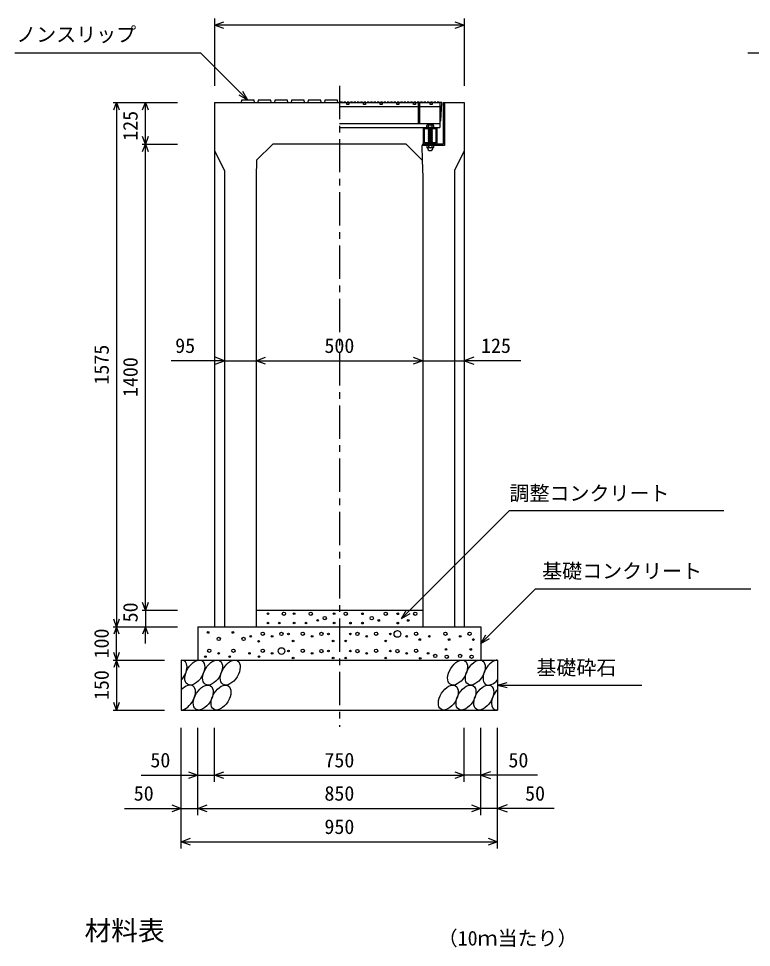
# Model space of a CAD drawing. Units: millimetres, scale not verified. Extents: x -16800 to 16800, y -5940 to 5940.
# Drawn here: x 7437 to 9637, y -2765 to 25 of the extents above; entities that cross this region are included whole.
import ezdxf
from ezdxf.enums import TextEntityAlignment as Align

# ---------------------------------------------------------------- set-up
doc = ezdxf.new("R2010")
doc.units = ezdxf.units.MM
doc.header["$LTSCALE"] = 20
doc.linetypes.add('CHAIN1', pattern=[8, 5, -1, 1, -1])
doc.linetypes.add('DOTTED', pattern=[1.75, 0.25, -1.5])
for name, color, linetype, lineweight in [('0-0_DIM', 7, 'Continuous', 25), ('0-2_HATCH', 6, 'Continuous', 25), ('0-5_OUTLINE', 3, 'Continuous', 25), ('0-6_TXT', 7, 'Continuous', 25)]:
    doc.layers.add(name, color=color, linetype=linetype, lineweight=lineweight)
doc.styles.add('ＭＳ ゴシック', font='')
doc.styles.get('ＭＳ ゴシック').set_extended_font_data('MS Gothic')

msp = doc.modelspace()

# ---------------------------------------------------------------- linework, layer by layer
at = {"layer": '0-0_DIM'}
for p, q in [((8025, 25.08), (8025, -176.66)), ((8775, 5.08), (8025, 5.08)), ((8775, 25.08), (8775, -176.66)), ((7425.9, -77.95), (7982.79, -77.95)), ((8125, -220.16), (7982.79, -77.95)), ((9625.9, -77.95), (10182.79, -77.95)), ((8125, -220.16), (8110, -194.18)), ((8125, -220.16), (8099.02, -205.16)), ((7720.8, -226.66), (7914.13, -226.66)), ((7730.8, -226.66), (7730.8, -1801.66)), ((7817.46, -351.66), (7817.46, -226.66)), ((7807.46, -351.66), (7914.13, -351.66)), ((7817.46, -1751.66), (7817.46, -351.66)), ((8055, -1002.41), (7894.99, -1002.41)), ((8055, -1002.41), (8150, -1002.41)), ((8150, -1002.41), (8650, -1002.41)), ((8650, -1002.41), (8775, -1002.41)), ((8944.31, -1002.41), (8775, -1002.41)), ((8988.65, -1688.01), (8825, -1851.66)), ((8988.65, -1688.01), (9635.53, -1688.01)), ((7807.46, -1751.66), (7914.13, -1751.66)), ((7817.46, -1751.66), (7817.46, -1801.66)), ((8586.32, -1776.66), (8601.32, -1750.68)), ((8586.32, -1776.66), (8612.3, -1761.66)), ((7720.8, -1801.66), (7914.13, -1801.66)), ((7730.8, -1901.66), (7730.8, -1801.66)), ((7817.46, -1851.66), (7817.46, -1801.66)), ((8825, -1851.66), (8840, -1825.68)), ((8825, -1851.66), (8850.98, -1836.66)), ((7720.8, -1901.66), (7875, -1901.66)), ((7730.8, -1901.66), (7730.8, -2051.66)), ((8875, -1976.66), (8903.98, -1968.9)), ((8875, -1976.66), (9308.31, -1976.66)), ((8875, -1976.66), (8903.98, -1984.43)), ((7720.8, -2051.66), (7875, -2051.66)), ((7925, -2467.18), (7925, -2104.83)), ((7975, -2367.18), (7975, -2104.83)), ((8025, -2267.18), (8025, -2104.83)), ((8775, -2267.18), (8775, -2104.83)), ((8825, -2367.18), (8825, -2104.83)), ((8875, -2467.18), (8875, -2104.83)), ((7805, -2247.18), (8025, -2247.18)), ((8025, -2247.18), (8775, -2247.18)), ((8995, -2247.18), (8775, -2247.18)), ((7755, -2347.18), (7975, -2347.18)), ((7975, -2347.18), (8825, -2347.18)), ((9045, -2347.18), (8825, -2347.18)), ((7925, -2447.18), (8875, -2447.18))]:
    msp.add_line(p, q, dxfattribs=at)
at = {"layer": '0-0_DIM', "linetype": 'CHAIN1'}
msp.add_line((8400, -176.66), (8400, -2101.67), dxfattribs=at)
at = {"layer": '0-0_DIM'}
for points in [[(8053.23, -5.18), (8025.04, 5.08), (8053.23, 15.34)], [(8746.85, 15.34), (8775.04, 5.08), (8746.85, -5.18)], [(7722.59, -249.21), (7730.8, -226.66), (7739.01, -249.21)], [(7809.26, -249.21), (7817.46, -226.66), (7825.67, -249.21)], [(7825.67, -329.11), (7817.46, -351.66), (7809.26, -329.11)], [(7809.26, -374.21), (7817.46, -351.66), (7825.67, -374.21)], [(8026.81, -1012.67), (8055, -1002.41), (8026.81, -992.15)], [(8178.19, -1012.67), (8150, -1002.41), (8178.19, -992.15)], [(8621.81, -992.15), (8650, -1002.41), (8621.81, -1012.67)], [(8803.19, -992.15), (8775, -1002.41), (8803.19, -1012.67)], [(8586.32, -1776.66), (8910.78, -1452.2), (9554.34, -1452.2)], [(7825.67, -1729.11), (7817.46, -1751.66), (7809.26, -1729.11)], [(7739.01, -1779.11), (7730.8, -1801.66), (7722.59, -1779.11)], [(7739.01, -1824.21), (7730.8, -1801.66), (7722.59, -1824.21)], [(7825.67, -1824.21), (7817.46, -1801.66), (7809.26, -1824.21)], [(7739.01, -1879.11), (7730.8, -1901.66), (7722.59, -1879.11)], [(7739.01, -1924.21), (7730.8, -1901.66), (7722.59, -1924.21)], [(7739.01, -2029.11), (7730.8, -2051.66), (7722.59, -2029.11)], [(7946.81, -2236.92), (7975, -2247.18), (7946.81, -2257.44)], [(8053.19, -2257.44), (8025, -2247.18), (8053.19, -2236.92)], [(8746.81, -2236.92), (8775, -2247.18), (8746.81, -2257.44)], [(8853.19, -2236.92), (8825, -2247.18), (8853.19, -2257.44)], [(7896.81, -2336.92), (7925, -2347.18), (7896.81, -2357.44)], [(8003.19, -2357.44), (7975, -2347.18), (8003.19, -2336.92)], [(8796.81, -2336.92), (8825, -2347.18), (8796.81, -2357.44)], [(8903.19, -2336.92), (8875, -2347.18), (8903.19, -2357.44)], [(7953.19, -2457.44), (7925, -2447.18), (7953.19, -2436.92)], [(8846.81, -2436.92), (8875, -2447.18), (8846.81, -2457.44)]]:
    msp.add_lwpolyline(points, dxfattribs=at)
at = {"layer": '0-2_HATCH'}
for p, q in [((8145, -226.66), (8144, -220.16)), ((8195, -226.66), (8194, -220.16)), ((8245, -226.66), (8244, -220.16)), ((8295, -226.66), (8294, -220.16)), ((8345, -226.66), (8344, -220.16)), ((8395, -226.66), (8394, -220.16)), ((8400, -238.66), (8636, -238.66)), ((8636, -226.66), (8636, -289.66)), ((8640.5, -226.66), (8640.5, -289.66)), ((8640.5, -238.66), (8701.5, -238.66)), ((8701.5, -226.66), (8701.5, -301.66)), ((8711, -226.66), (8711, -351.66)), ((8715.5, -226.66), (8715.5, -356.16)), ((8400, -301.66), (8701.5, -301.66)), ((8652.5, -351.66), (8652.5, -301.66)), ((8652.5, -301.66), (8692.5, -301.66)), ((8655.7, -348.46), (8655.7, -304.86)), ((8655.7, -304.86), (8689.3, -304.86)), ((8664, -294.16), (8662, -295.66)), ((8662, -301.66), (8662, -295.66)), ((8683, -301.66), (8662, -301.66)), ((8662.33, -295.39), (8664, -294.16)), ((8681, -294.16), (8664, -294.16)), ((8666, -301.66), (8679, -301.66)), ((8666, -302.66), (8667, -301.66)), ((8667, -303.66), (8666, -302.66)), ((8666, -304.66), (8667, -303.66)), ((8667, -305.66), (8666, -304.66)), ((8666, -306.66), (8667, -305.66)), ((8679, -305.66), (8666, -306.66)), ((8667, -307.66), (8666, -306.66)), ((8667, -301.66), (8667, -295.66)), ((8678, -301.66), (8678, -295.66)), ((8678, -302.66), (8679, -301.66)), ((8679, -303.66), (8678, -302.66)), ((8678, -306.66), (8679, -305.66)), ((8679, -307.66), (8678, -306.66)), ((8682.67, -295.39), (8681, -294.16)), ((8683, -301.66), (8683, -295.66)), ((8689.3, -304.86), (8689.3, -348.46)), ((8692.5, -301.66), (8692.5, -351.66)), ((8666, -308.66), (8667, -307.66)), ((8679, -307.66), (8666, -308.66)), ((8667, -309.66), (8666, -308.66)), ((8666, -310.66), (8667, -309.66)), ((8679, -309.66), (8666, -310.66)), ((8667, -311.66), (8666, -310.66)), ((8666, -312.66), (8667, -311.66)), ((8679, -311.66), (8666, -312.66)), ((8667, -313.66), (8666, -312.66)), ((8679, -313.66), (8666, -314.66)), ((8666, -314.66), (8667, -313.66)), ((8679, -315.66), (8666, -316.66)), ((8667, -317.66), (8666, -316.66)), ((8679, -317.66), (8666, -318.66)), ((8666, -318.66), (8667, -317.66)), ((8667, -319.66), (8666, -318.66)), ((8679, -319.66), (8666, -320.66)), ((8666, -320.66), (8667, -319.66)), ((8667, -321.66), (8666, -320.66)), ((8679, -321.66), (8666, -322.66)), ((8666, -322.66), (8667, -321.66)), ((8667, -323.66), (8666, -322.66)), ((8679, -323.66), (8666, -324.66)), ((8666, -324.66), (8667, -323.66)), ((8667, -325.66), (8666, -324.66)), ((8679, -325.66), (8666, -326.66)), ((8666, -326.66), (8667, -325.66)), ((8667, -327.66), (8666, -326.66)), ((8679, -327.66), (8666, -328.66)), ((8666, -328.66), (8667, -327.66)), ((8667, -329.66), (8666, -328.66)), ((8679, -329.66), (8666, -330.66)), ((8666, -330.66), (8667, -329.66)), ((8667, -331.66), (8666, -330.66)), ((8679, -331.66), (8666, -332.66)), ((8666, -332.66), (8667, -331.66)), ((8667, -333.66), (8666, -332.66)), ((8679, -333.66), (8666, -334.66)), ((8666, -334.66), (8667, -333.66)), ((8667, -335.66), (8666, -334.66)), ((8678, -308.66), (8679, -307.66)), ((8679, -309.66), (8678, -308.66)), ((8678, -310.66), (8679, -309.66)), ((8679, -311.66), (8678, -310.66)), ((8678, -314.66), (8679, -313.66)), ((8679, -315.66), (8678, -314.66)), ((8678, -316.66), (8679, -315.66)), ((8679, -317.66), (8678, -316.66)), ((8678, -318.66), (8679, -317.66)), ((8678, -318.66), (8679, -319.66)), ((8678, -320.66), (8679, -319.66)), ((8678, -320.66), (8679, -321.66)), ((8678, -322.66), (8679, -321.66)), ((8678, -322.66), (8679, -323.66)), ((8678, -324.66), (8679, -323.66)), ((8678, -324.66), (8679, -325.66)), ((8678, -326.66), (8679, -325.66)), ((8678, -326.66), (8679, -327.66)), ((8678, -328.66), (8679, -327.66)), ((8678, -328.66), (8679, -329.66)), ((8678, -330.66), (8679, -329.66)), ((8678, -330.66), (8679, -331.66)), ((8678, -332.66), (8679, -331.66)), ((8678, -332.66), (8679, -333.66)), ((8678, -334.66), (8679, -333.66)), ((8678, -334.66), (8679, -335.66)), ((8649.88, -351.66), (8649.88, -356.16)), ((8711, -351.66), (8649.88, -351.66)), ((8692.5, -351.66), (8652.5, -351.66)), ((8689.3, -348.46), (8655.7, -348.46)), ((8663.16, -356.16), (8662.29, -356.81)), ((8662.29, -356.81), (8662.29, -361.99)), ((8663.99, -362.96), (8662.29, -361.99)), ((8681.84, -356.16), (8663.16, -356.16)), ((8679, -335.66), (8666, -336.66)), ((8666, -336.66), (8667, -335.66)), ((8667, -337.66), (8666, -336.66)), ((8679, -337.66), (8666, -338.66)), ((8666, -338.66), (8667, -337.66)), ((8667, -339.66), (8666, -338.66)), ((8679, -339.66), (8666, -340.66)), ((8666, -340.66), (8667, -339.66)), ((8667, -341.66), (8666, -340.66)), ((8679, -341.66), (8666, -342.66)), ((8666, -342.66), (8667, -341.66)), ((8667, -343.66), (8666, -342.66)), ((8679, -343.66), (8666, -344.66)), ((8666, -344.66), (8667, -343.66)), ((8667, -345.66), (8666, -344.66)), ((8679, -345.66), (8666, -346.66)), ((8666, -346.66), (8667, -345.66)), ((8667, -347.66), (8666, -346.66)), ((8666.01, -348.66), (8667.01, -347.66)), ((8679.01, -347.67), (8666.01, -348.67)), ((8667.01, -349.66), (8666.01, -348.66)), ((8666.01, -350.67), (8667.01, -349.67)), ((8667.01, -351.67), (8666.01, -350.67)), ((8666.01, -352.67), (8667.01, -351.67)), ((8667.01, -353.67), (8666.01, -352.67)), ((8666.01, -354.67), (8667.01, -353.67)), ((8667.01, -355.67), (8666.01, -354.67)), ((8666.53, -356.16), (8667.01, -355.67)), ((8667.4, -356.81), (8667.4, -361.99)), ((8677.6, -356.81), (8677.6, -361.99)), ((8678, -336.66), (8679, -335.66)), ((8678, -336.66), (8679, -337.66)), ((8678, -338.66), (8679, -337.66)), ((8678, -338.66), (8679, -339.66)), ((8678, -340.66), (8679, -339.66)), ((8678, -340.66), (8679, -341.66)), ((8678, -342.66), (8679, -341.66)), ((8678, -342.66), (8679, -343.66)), ((8678, -344.66), (8679, -343.66)), ((8678, -344.66), (8679, -345.66)), ((8678, -346.66), (8679, -345.66)), ((8678, -346.66), (8679.01, -347.67)), ((8678.01, -348.67), (8679.01, -347.67)), ((8678.01, -348.67), (8679.01, -349.67)), ((8678.01, -350.67), (8679.01, -349.67)), ((8678.01, -350.67), (8679.01, -351.67)), ((8678.01, -352.67), (8679.01, -351.67)), ((8678.01, -352.67), (8679.01, -353.67)), ((8678.01, -354.67), (8679.01, -353.67)), ((8678.01, -354.67), (8679.02, -355.67)), ((8678.53, -356.16), (8679.01, -355.67)), ((8681.01, -362.96), (8682.71, -361.99)), ((8681.84, -356.16), (8682.71, -356.81)), ((8682.71, -356.81), (8682.71, -361.99)), ((8663.99, -363.29), (8663.99, -362.96)), ((8681.01, -362.96), (8663.99, -362.96)), ((8681.01, -363.29), (8663.99, -363.29)), ((8681.01, -363.29), (8681.01, -362.96))]:
    msp.add_line(p, q, dxfattribs=at)
at = {"layer": '0-2_HATCH', "linetype": 'DOTTED'}
for p, q in [((8679, -301.66), (8666, -302.66)), ((8679, -303.66), (8666, -304.66)), ((8679.01, -349.67), (8666.01, -350.67)), ((8679.01, -351.67), (8666.01, -352.67)), ((8679.01, -353.67), (8666.01, -354.67)), ((8666.53, -356.16), (8678.53, -356.16)), ((8679.01, -355.67), (8672.67, -356.16))]:
    msp.add_line(p, q, dxfattribs=at)
at = {"layer": '0-2_HATCH'}
for points in [[(8144, -220.16), (8106, -220.16), (8105, -226.66)], [(8194, -220.16), (8156, -220.16), (8155, -226.66)], [(8244, -220.16), (8206, -220.16), (8205, -226.66)], [(8294, -220.16), (8256, -220.16), (8255, -226.66)], [(8344, -220.16), (8306, -220.16), (8305, -226.66)], [(8394, -220.16), (8356, -220.16), (8355, -226.66)], [(8400, -226.66), (8636, -226.66), (8640.5, -226.66), (8701.5, -226.66)], [(8409.5, -226.66), (8409.5, -225.96), (8403.5, -225.96), (8403.5, -226.66)], [(8419.5, -226.66), (8419.5, -225.96), (8413.5, -225.96), (8413.5, -226.66)], [(8429.5, -226.66), (8429.5, -225.96), (8423.5, -225.96), (8423.5, -226.66)], [(8439.5, -226.66), (8439.5, -225.96), (8433.5, -225.96), (8433.5, -226.66)], [(8449.5, -226.66), (8449.5, -225.96), (8443.5, -225.96), (8443.5, -226.66)], [(8459.5, -226.66), (8459.5, -225.96), (8453.5, -225.96), (8453.5, -226.66)], [(8469.5, -226.66), (8469.5, -225.96), (8463.5, -225.96), (8463.5, -226.66)], [(8479.5, -226.66), (8479.5, -225.96), (8473.5, -225.96), (8473.5, -226.66)], [(8489.5, -226.66), (8489.5, -225.96), (8483.5, -225.96), (8483.5, -226.66)], [(8499.5, -226.66), (8499.5, -225.96), (8493.5, -225.96), (8493.5, -226.66)], [(8509.5, -226.66), (8509.5, -225.96), (8503.5, -225.96), (8503.5, -226.66)], [(8519.5, -226.66), (8519.5, -225.96), (8513.5, -225.96), (8513.5, -226.66)], [(8529.5, -226.66), (8529.5, -225.96), (8523.5, -225.96), (8523.5, -226.66)], [(8539.5, -226.66), (8539.5, -225.96), (8533.5, -225.96), (8533.5, -226.66)], [(8549.5, -226.66), (8549.5, -225.96), (8543.5, -225.96), (8543.5, -226.66)], [(8559.5, -226.66), (8559.5, -225.96), (8553.5, -225.96), (8553.5, -226.66)], [(8569.5, -226.66), (8569.5, -225.96), (8563.5, -225.96), (8563.5, -226.66)], [(8579.5, -226.66), (8579.5, -225.96), (8573.5, -225.96), (8573.5, -226.66)], [(8589.5, -226.66), (8589.5, -225.96), (8583.5, -225.96), (8583.5, -226.66)], [(8599.5, -226.66), (8599.5, -225.96), (8593.5, -225.96), (8593.5, -226.66)], [(8609.5, -226.66), (8609.5, -225.96), (8603.5, -225.96), (8603.5, -226.66)], [(8619.5, -226.66), (8619.5, -225.96), (8613.5, -225.96), (8613.5, -226.66)], [(8629.5, -226.66), (8629.5, -225.96), (8623.5, -225.96), (8623.5, -226.66)], [(8639.5, -226.66), (8639.5, -225.96), (8633.5, -225.96), (8633.5, -226.66)], [(8649.5, -226.66), (8649.5, -225.96), (8643.5, -225.96), (8643.5, -226.66)], [(8659.5, -226.66), (8659.5, -225.96), (8653.5, -225.96), (8653.5, -226.66)], [(8669.5, -226.66), (8669.5, -225.96), (8663.5, -225.96), (8663.5, -226.66)], [(8679.5, -226.66), (8679.5, -225.96), (8673.5, -225.96), (8673.5, -226.66)], [(8689.5, -226.66), (8689.5, -225.96), (8683.5, -225.96), (8683.5, -226.66)], [(8699.5, -226.66), (8699.5, -225.96), (8693.5, -225.96), (8693.5, -226.66)], [(8400, -289.66), (8636, -289.66), (8640.5, -289.66), (8701.5, -289.66)], [(8679, -305.66), (8678, -304.66), (8679, -303.66)], [(8666, -316.66), (8667, -315.66), (8666, -314.66)], [(8679, -313.66), (8678, -312.66), (8679, -311.66)], [(8715.5, -356.16), (8647.61, -356.16), (8648.72, -400.38)]]:
    msp.add_lwpolyline(points, dxfattribs=at)
for points in [[(8422, -226.66), (8428, -226.66), (8428, -232.66), (8422, -232.66)], [(8472, -226.66), (8478, -226.66), (8478, -232.66), (8472, -232.66)], [(8522, -226.66), (8528, -226.66), (8528, -232.66), (8522, -232.66)], [(8572, -226.66), (8578, -226.66), (8578, -232.66), (8572, -232.66)], [(8622, -226.66), (8628, -226.66), (8628, -232.66), (8622, -232.66)], [(8636, -226.66), (8636, -289.66), (8640.5, -289.66), (8640.5, -226.66)], [(8672, -226.66), (8678, -226.66), (8678, -232.66), (8672, -232.66)], [(8707.5, -226.66), (8701.5, -226.66), (8701.5, -281.66), (8704.5, -281.66)]]:
    msp.add_lwpolyline(points, close=True, dxfattribs=at)
for centre, radius in [((8233.52, -1762.35), 5), ((8313.88, -1762.35), 5), ((8185.79, -1762.35), 2.5), ((8263.97, -1762.35), 2.5), ((8334.9, -1782.49), 2.5), ((8355.93, -1775.48), 5), ((8383.97, -1762.35), 2.5), ((8419.13, -1762.63), 5), ((8469.04, -1762.63), 2.5), ((8497.08, -1775.76), 5), ((8518.11, -1782.77), 2.5), ((8539.13, -1762.63), 5), ((8575.36, -1762.63), 2.5), ((8606.54, -1782.77), 2.5), ((8627.57, -1762.63), 5), ((8185.79, -1790.36), 2.5), ((8219.5, -1790.36), 2.5), ((8263.97, -1790.36), 2.5), ((8299.86, -1790.36), 2.5), ((8383.97, -1790.36), 2.5), ((8433.15, -1790.65), 2.5), ((8469.04, -1790.65), 2.5), ((8573.96, -1823.29), 10), ((8575.36, -1790.65), 2.5), ((8005.74, -1818.65), 2.5), ((8037.78, -1837.92), 5), ((8080.08, -1818.65), 2.5), ((8112.12, -1837.92), 5), ((8133.69, -1830.3), 2.5), ((8169.97, -1822.42), 5), ((8198.01, -1830.3), 2.5), ((8226.04, -1823.29), 5), ((8247.07, -1823.29), 2.5), ((8289.97, -1822.42), 5), ((8318.01, -1830.3), 2.5), ((8346.04, -1823.29), 5), ((8367.07, -1823.29), 2.5), ((8432.93, -1823.29), 2.5), ((8453.96, -1823.29), 5), ((8481.99, -1830.3), 2.5), ((8510.03, -1822.42), 5), ((8552.93, -1823.29), 2.5), ((8601.99, -1830.3), 2.5), ((8630.03, -1822.42), 5), ((8641.37, -1839.99), 2.5), ((8669.94, -1830.3), 2.5), ((8718.12, -1822.42), 5), ((8729.46, -1839.99), 2.5), ((8762.73, -1830.3), 2.5), ((8790.77, -1822.42), 5), ((8802.11, -1839.99), 2.5), ((8009.23, -1873.61), 5), ((8081.88, -1873.61), 5), ((8157.55, -1845.22), 2.5), ((8169.97, -1873.61), 5), ((8226.04, -1874.48), 10), ((8261.09, -1844.31), 2.5), ((8289.97, -1873.61), 5), ((8381.09, -1844.31), 2.5), ((8418.91, -1844.31), 2.5), ((8510.03, -1873.61), 5), ((8538.91, -1844.31), 2.5), ((8630.03, -1873.61), 5), ((8719.92, -1869.84), 2.5), ((8794.26, -1869.84), 2.5), ((7997.89, -1891.18), 2.5), ((8037.27, -1881.49), 2.5), ((8070.54, -1891.18), 2.5), ((8130.06, -1881.49), 2.5), ((8158.63, -1891.18), 2.5), ((8198.01, -1881.49), 2.5), ((8247.07, -1874.48), 2.5), ((8261.09, -1895.49), 2.5), ((8318.01, -1881.49), 2.5), ((8346.04, -1874.48), 5), ((8367.07, -1874.48), 2.5), ((8381.09, -1895.49), 2.5), ((8418.91, -1895.49), 2.5), ((8432.93, -1874.48), 2.5), ((8453.96, -1874.48), 5), ((8481.99, -1881.49), 2.5), ((8538.91, -1895.49), 2.5), ((8552.93, -1874.48), 2.5), ((8573.96, -1874.48), 5), ((8601.99, -1881.49), 2.5), ((8642.45, -1896.4), 2.5), ((8666.31, -1881.49), 2.5), ((8687.88, -1889.11), 5), ((8722.37, -1891.76), 5), ((8762.22, -1889.11), 5), ((8796.71, -1891.76), 5)]:
    msp.add_circle(centre, radius, dxfattribs=at)
for centre, radius, start, end in [((8664.5, -298.29), 3.62, 46.39563, 133.60437), ((8672.5, -310.29), 15.62, 69.39075, 110.60925), ((8680.5, -298.29), 3.62, 46.39563, 133.60437), ((8664.85, -361.51), 5.35, 61.49832, 118.50684), ((8664.85, -357.29), 5.35, 241.49843, 298.50089), ((8672.5, -376.58), 20.42, 75.52621, 104.47362), ((8672.5, -342.22), 20.42, 255.52638, 284.47374), ((8680.15, -361.51), 5.35, 61.49231, 118.50169), ((8680.15, -357.29), 5.35, 241.49989, 298.5), ((8672.5, -363.29), 8.19, 180, 359.99995)]:
    msp.add_arc(centre, radius, start, end, dxfattribs=at)
for centre in [(7965.84, -1939.18), (8019.05, -1939.18), (8072.26, -1939.18), (8754.72, -1939.18), (8807.93, -1939.18), (7991.16, -2014.17), (8044.37, -2014.17), (8726.84, -2014.17), (8780.04, -2014.17), (8833.25, -2014.17)]:
    msp.add_ellipse(centre, major_axis=(21.81, 35.31), ratio=0.5792, dxfattribs=at)
for centre, start_param, end_param in [((7912.64, -1939.18), 4.385593, 6.6745444), ((8861.14, -1939.18), 0.3357715, 4.4411806), ((7937.96, -2014.17), 3.5111464, 7.548991), ((8886.46, -2014.17), 1.2110787, 3.5658734)]:
    msp.add_ellipse(centre, major_axis=(21.81, 35.31), ratio=0.5792, start_param=start_param, end_param=end_param, dxfattribs=at)
at = {"layer": '0-5_OUTLINE'}
for p, q in [((8025, -226.66), (8400, -226.66)), ((8025, -226.66), (8025, -1801.66)), ((8711, -226.66), (8775, -226.66)), ((8775, -226.66), (8775, -1801.66)), ((8600, -351.66), (8648.72, -400.38)), ((8025, -371.66), (8055, -431.66)), ((8775, -371.66), (8745, -431.66)), ((8151.28, -400.38), (8150, -451.66)), ((8648.72, -400.38), (8650, -451.66)), ((8055, -431.66), (8055, -1801.66)), ((8745, -431.66), (8745, -1801.66)), ((8150, -451.66), (8150, -1801.66)), ((8650, -451.66), (8650, -1801.66)), ((8150, -1751.66), (8650, -1751.66)), ((7975, -1801.66), (7975, -1901.66)), ((7975, -1801.66), (8825, -1801.66)), ((8025, -1801.66), (8150, -1801.66)), ((8650, -1801.66), (8775, -1801.66)), ((8825, -1801.66), (8825, -1901.66)), ((7925, -1901.66), (7925, -2051.66)), ((7925, -1901.66), (8875, -1901.66)), ((8875, -1901.66), (8875, -2051.66)), ((7925, -2051.66), (8875, -2051.66))]:
    msp.add_line(p, q, dxfattribs=at)
msp.add_lwpolyline([(8600, -351.66), (8200, -351.66), (8151.28, -400.38)], dxfattribs=at)

# ---------------------------------------------------------------- texts
at = {"layer": '0-0_DIM', "style": 'ＭＳ ゴシック'}
for s, p in [('ノンスリップ', (7429.75, -57.77)), ('95', (7906.97, -992.41)), ('500', (8355, -992.41)), ('125', (8825.01, -992.41)), ('調整コンクリート', (8910.78, -1435.77)), ('基礎コンクリート', (9008.65, -1669.27)), ('基礎砕石', (8991.32, -1959.49)), ('50', (7832.56, -2237.18)), ('750', (8355, -2237.18)), ('50', (8907.44, -2237.18)), ('50', (7782.56, -2337.18)), ('850', (8355, -2337.18)), ('50', (8957.44, -2337.18)), ('950', (8355, -2437.18))]:
    msp.add_text(s, height=43.99, dxfattribs=at).set_placement(p, align=Align.BOTTOM_LEFT)
for s, p in [('125', (7807.46, -341.91)), ('1575', (7720.8, -1074.16)), ('1400', (7807.46, -1111.66)), ('50', (7807.46, -1788.33)), ('100', (7720.8, -1896.66)), ('150', (7720.8, -2021.66))]:
    msp.add_text(s, height=43.99, rotation=90, dxfattribs=at).set_placement(p, align=Align.BOTTOM_LEFT)
at = {"layer": '0-6_TXT', "style": 'ＭＳ ゴシック'}
for s, height, p in [('材料表', 58.65, (7635, -2761.12)), ('（10ｍ当たり）', 43.99, (8695, -2772.13))]:
    msp.add_text(s, height=height, dxfattribs=at).set_placement(p, align=Align.BOTTOM_LEFT)

doc.saveas('drawing.dxf')
